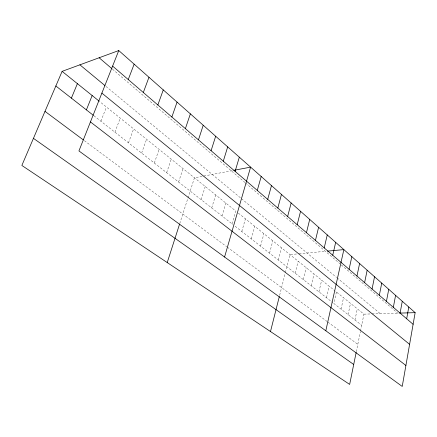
<?xml version="1.0" encoding="UTF-8"?>
<svg xmlns="http://www.w3.org/2000/svg" width="437" height="437" viewBox="0 0 437 437"><rect width="100%" height="100%" fill="white"/><g stroke="black" fill="none" stroke-linecap="round" stroke-linejoin="round"><path stroke-width="0.33" stroke-dasharray="2.19 1.64" d="M356.308 351.698L360.394 331.59M360.52 330.956L363.939 314.143L335.381 291.168M354.97 320.004L357.297 308.801M348.103 314.629L350.496 303.333M341.073 309.134L343.542 297.734M336.419 292.009L333.879 303.502L361.683 325.254M326.51 297.739L329.132 286.142M318.966 291.834L321.665 280.139M311.231 285.787L314.017 273.988M303.311 279.587L306.184 267.684M295.188 273.234L298.154 261.228M279.636 295.319L285.219 273.201M285.383 272.551L289.917 254.602L298.422 253.815M278.314 260.031L281.472 247.812M269.547 253.17L272.808 240.842M260.545 246.129L263.915 233.686M251.308 238.902L254.787 226.344M241.814 231.473L245.408 218.8M232.058 223.842L235.778 211.055L99.57 101.488M222.029 215.998L225.874 203.09M211.716 207.93L215.698 194.902M201.107 199.627L205.226 186.479M179.76 223.542L194.454 177.815L233.2 170.441M178.602 182.021L183.027 168.622M166.655 172.675L171.244 159.144M154.332 163.034L159.095 149.367M141.615 153.081L146.559 139.288M128.483 142.806L133.618 128.877M114.915 132.192L120.251 118.127M100.892 121.224L106.442 107.021M299.088 253.755L325.407 251.319M363.939 314.143L370.707 313.946M372.056 313.908L399.036 313.121M84.368 140.681L226.688 246.697M227.213 247.085L327.357 321.687M327.892 322.085L357.799 344.361M93.911 115.761L233.085 224.645M235.139 226.251L332.825 302.677M238.312 213.092L334.857 290.752M105.951 86.406L240.967 198.245M241.47 198.666L336.501 277.386M337.009 277.801L380.305 313.668M112.456 69.155L245.07 182.595M245.589 183.037L339.871 263.686M341.346 264.948L397.703 313.16"/><path stroke-width="0.66" d="M415.15 312.652L402.231 386.445L78.933 150.929L118.771 50.555L415.15 312.652L399.702 313.105M406.678 318.775L408.786 307.025M400.095 313.116L402.269 301.262M393.344 307.32L395.589 295.357M386.428 301.377L388.75 289.305M379.338 295.281L381.736 283.105M372.067 289.037L374.542 276.741M356.171 352.364L349.655 384.418L21.85 165.454L62.109 71.357L118.771 50.555M364.605 282.624L367.167 270.219M356.953 276.047L359.602 263.527M349.092 269.296L351.834 256.661M325.811 330.776L343.859 249.609L327.368 251.133M332.732 255.241L335.671 242.366M324.216 247.921L327.253 234.926M315.454 240.394L318.606 227.273M306.452 232.653L309.713 219.412M297.182 224.694L300.563 211.322M270.487 331.536L279.309 296.608M287.644 216.501L291.151 202.997M277.823 208.061L281.461 194.427M267.706 199.37L271.481 185.599M257.284 190.412L261.195 176.51M224.569 257.016L250.598 167.136L233.839 170.321M235.101 171.348L239.329 157.167M223.291 161.204L227.688 146.876M211.082 150.716L215.665 136.24M167.224 262.561L179.558 224.176M198.458 139.867L203.227 125.244M185.392 128.642L190.368 113.871M171.867 117.018L177.051 102.1M157.85 104.978L163.263 89.902M143.325 92.491L148.973 77.262M128.249 79.539L134.148 64.157M86.395 109.878L92.163 95.534M71.389 98.139L77.393 83.653M33.441 138.354L353.708 364.474M44.995 111.353L83.303 139.889M90.443 121.928L405.902 365.474M55.849 85.98L93.376 115.341M62.109 71.357L99.041 101.062M101.881 93.108L409.6 344.351M79.9 64.823L104.929 85.559M99.139 57.76L111.943 68.713M112.604 66.096L413.112 324.303"/></g></svg>
